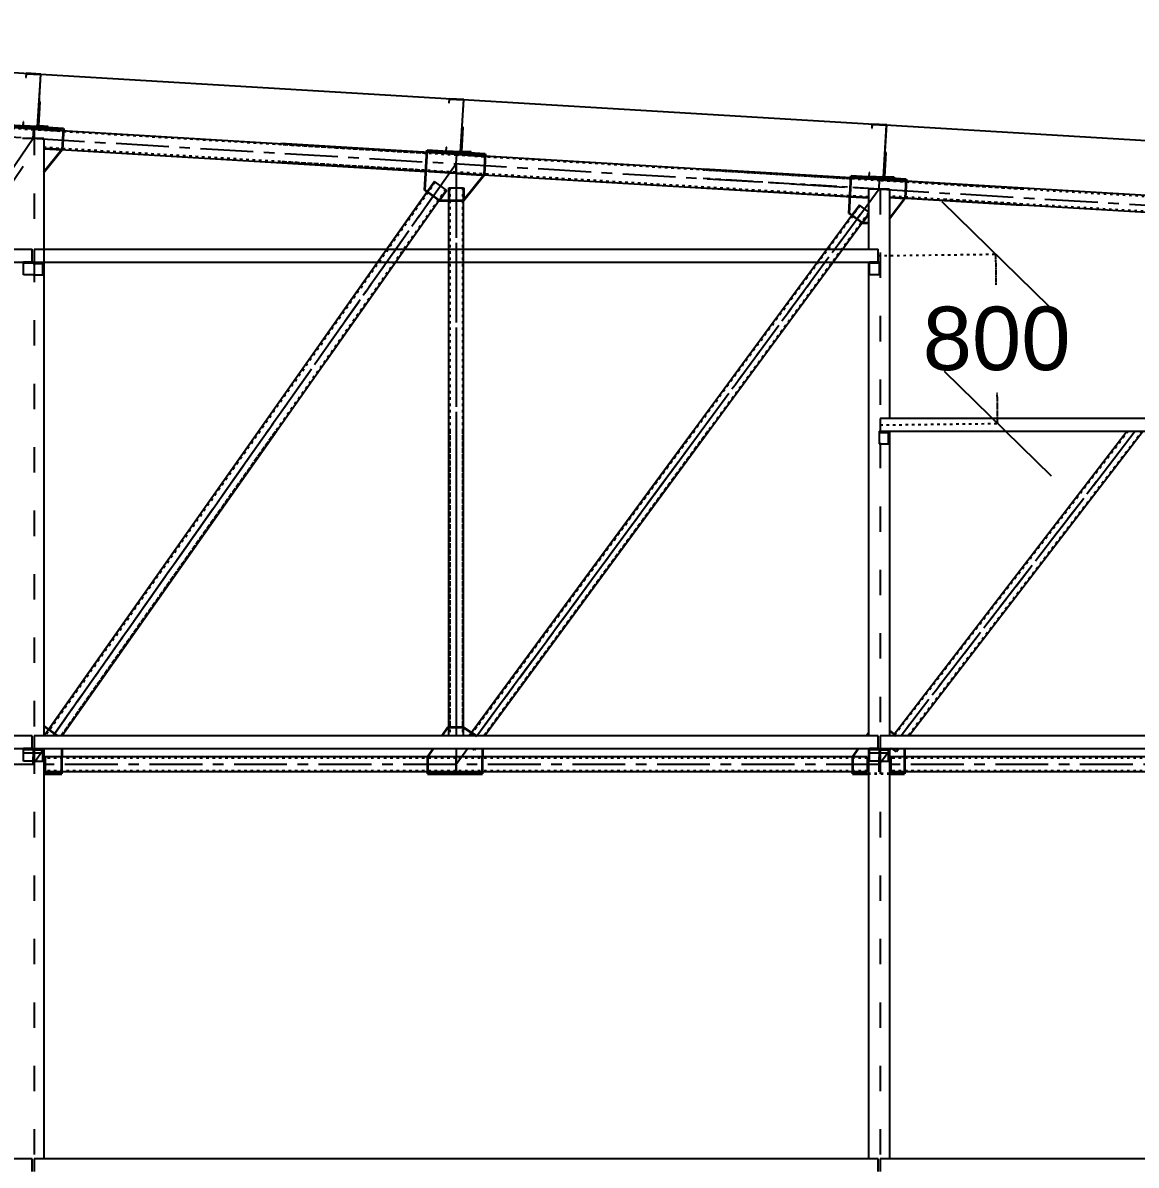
# Model space of a CAD drawing. Header units: inches. Extents: x -15 to 1885144, y -42615 to 866270.
# Drawn here: x 1683986 to 1689250, y 159173 to 164574 of the extents above; entities that cross this region are included whole.
import ezdxf

# ---------------------------------------------------------------- set-up
doc = ezdxf.new("R2010")
doc.units = ezdxf.units.IN
doc.header["$LTSCALE"] = 100
doc.header["$MEASUREMENT"] = 0
for name, pattern in [('CENTER', [2, 1.25, -0.25, 0.25, -0.25]), ('CENTERX2', [4, 2.5, -0.5, 0.5, -0.5]), ('dash line', [30, 12, -18]), ('PHANTOM2', [1.25, 0.625, -0.125, 0.125, -0.125, 0.125, -0.125])]:
    doc.linetypes.add(name, pattern=pattern)
for name, color, linetype in [('axis', 8, 'PHANTOM2'), ('corrugated sheet', 6, 'Continuous'), ('dimensions', 10, 'PHANTOM2'), ('layout', 7, 'Continuous'), ('purlins', 4, 'Continuous'), ('sections', 3, 'Continuous')]:
    doc.layers.add(name, color=color, linetype=linetype)
doc.layers.add('gusset plate', color=1, linetype='Continuous', lineweight=35)
doc.layers.add('weld', color=2, linetype='Continuous', lineweight=35)
doc.styles.get("Standard").update_dxf_attribs({"font": 'arial.ttf'})
doc.dimstyles.new('Dim_1', dxfattribs={"dimtxt": 300, "dimasz": 500, "dimexe": 0.0625, "dimexo": 0.0625, "dimgap": 100, "dimtad": 0, "dimtih": 1, "dimtoh": 1, "dimdec": 0, "dimzin": 0, "dimdsep": 46, "dimtxsty": 'Standard', "dimblk": 'OBLIQUE', "dimcen": 0.09, "dimclrd": 256, "dimclre": 256, "dimclrt": 256, "dimadec": 0, "dimazin": 0, "dimtm": 1e-09, "dimtfac": 1, "dimtdec": 0, "dimtofl": 0, "dimtmove": 0, "dimatfit": 3, "dimfxl": 1, "dimtfillclr": 256, "dimtolj": 1, "dimtzin": 0, "dimlwe": -1, "dimarcsym": 0})

# ---------------------------------------------------------------- blocks, each defined once
blk = doc.blocks.new('_Oblique')
at = {"color": 0, "linetype": 'ByBlock', "lineweight": -2}
blk.add_line((-0.5, -0.5), (0.5, 0.5), dxfattribs=at)
blk = doc.blocks.new('*D1386')
at = {"layer": 'Defpoints', "color": 0, "ltscale": 0.01, "transparency": 16777216}
for p in [(1688029.4, 163473.5), (1688585.2, 163480.4), (1688039.4, 162673.1)]:
    blk.add_point(p, dxfattribs=at)
at = {"layer": 'dimensions', "linetype": 'dash line', "ltscale": 0.01, "transparency": 16777216}
for p, q in [((1688029.4, 163473.5), (1688585.2, 163480.4)), ((1688039.4, 162673.1), (1688595.2, 162680))]:
    blk.add_line(p, q, dxfattribs=at)
at = {"layer": 'dimensions', "lineweight": -2, "ltscale": 0.01, "transparency": 16777216}
for p, q in [((1688585.2, 163480.4), (1688587, 163333.4)), ((1688595.2, 162680), (1688593.3, 162827.1))]:
    blk.add_line(p, q, dxfattribs=at)
at = {"layer": 'dimensions', "lineweight": -2, "ltscale": 0.01, "transparency": 16777216, "xscale": 500, "yscale": 500, "zscale": 500}
for p, rotation in [((1688585.2, 163480.4), 90.7163116544439), ((1688595.2, 162680), 270.7163116544439)]:
    blk.add_blockref('_Oblique', p, dxfattribs=dict(at, rotation=rotation))
at = {"layer": 'dimensions', "ltscale": 0.01, "transparency": 16777216, "insert": (1688590.2, 163080.2), "char_height": 300, "attachment_point": 5}
blk.add_mtext('\\A1;800', dxfattribs=at)

msp = doc.modelspace()

# ---------------------------------------------------------------- hatches: boundary and pattern name
at = {"layer": 'purlins', "ltscale": 10}
h = msp.add_hatch(color=256, dxfattribs=at)
h.dxf.hatch_style = 1
h.paths.add_polyline_path([(1684062.308, 164191.796), (1684067.3, 164191.497), (1684066.701, 164181.515), (1684061.71, 164181.814)])
h = msp.add_hatch(color=256, dxfattribs=at)
h.dxf.hatch_style = 1
h.paths.add_polyline_path([(1686062.308, 164071.796), (1686067.3, 164071.497), (1686066.701, 164061.515), (1686061.71, 164061.814)])
h = msp.add_hatch(color=256, dxfattribs=at)
h.dxf.hatch_style = 1
h.paths.add_polyline_path([(1688062.308, 163951.796), (1688067.3, 163951.497), (1688066.701, 163941.515), (1688061.71, 163941.814)])
at = {"layer": 'purlins', "ltscale": 0.01}
h = msp.add_hatch(color=256, dxfattribs=at)
h.dxf.hatch_style = 1
h.paths.add_polyline_path([(1684004.371, 163437.461), (1684004.371, 163443.461), (1684014.371, 163443.461), (1684014.371, 163437.461)])
h = msp.add_hatch(color=256, dxfattribs=at)
h.dxf.hatch_style = 1
h.paths.add_polyline_path([(1684004.371, 163437.461), (1684004.371, 163443.461), (1684014.371, 163443.461), (1684014.371, 163437.461)])
h = msp.add_hatch(color=256, dxfattribs=at)
h.dxf.hatch_style = 1
h.paths.add_polyline_path([(1684064.378, 163437.095), (1684064.378, 163443.095), (1684054.378, 163443.095), (1684054.378, 163437.095)])
h = msp.add_hatch(color=256, dxfattribs=at)
h.dxf.hatch_style = 1
h.paths.add_polyline_path([(1684064.378, 163437.095), (1684064.378, 163443.095), (1684054.378, 163443.095), (1684054.378, 163437.095)])
h = msp.add_hatch(color=256, dxfattribs=at)
h.dxf.hatch_style = 1
h.paths.add_polyline_path([(1688004.371, 163437.461), (1688004.371, 163443.461), (1688014.371, 163443.461), (1688014.371, 163437.461)])
h = msp.add_hatch(color=256, dxfattribs=at)
h.dxf.hatch_style = 1
h.paths.add_polyline_path([(1688064.378, 162637.095), (1688064.378, 162643.095), (1688054.378, 162643.095), (1688054.378, 162637.095)])
h = msp.add_hatch(color=256, dxfattribs=at)
h.dxf.hatch_style = 1
h.paths.add_polyline_path([(1684004.371, 161137.461), (1684004.371, 161143.461), (1684014.371, 161143.461), (1684014.371, 161137.461)])
h = msp.add_hatch(color=256, dxfattribs=at)
h.dxf.hatch_style = 1
h.paths.add_polyline_path([(1684064.378, 161137.095), (1684064.378, 161143.095), (1684054.378, 161143.095), (1684054.378, 161137.095)])
h = msp.add_hatch(color=256, dxfattribs=at)
h.dxf.hatch_style = 1
h.paths.add_polyline_path([(1688004.371, 161137.461), (1688004.371, 161143.461), (1688014.371, 161143.461), (1688014.371, 161137.461)])
h = msp.add_hatch(color=256, dxfattribs=at)
h.dxf.hatch_style = 1
h.paths.add_polyline_path([(1688064.378, 161137.095), (1688064.378, 161143.095), (1688054.378, 161143.095), (1688054.378, 161137.095)])

# ---------------------------------------------------------------- linework, layer by layer
at = {"layer": 'axis', "linetype": 'CENTERX2'}
for p, q in [((1680034.378, 164268.176), (1700034.378, 163068.176)), ((1684034.378, 164028.176), (1682134.498, 161216.353)), ((1686034.378, 163908.176), (1684136.451, 161213.119)), ((1686034.378, 163908.176), (1686034.378, 161243.299)), ((1688034.378, 163788.176), (1686133.584, 161203.095)), ((1685143.477, 162643.095), (1684129.392, 161203.095)), ((1686034.378, 162643.095), (1686034.378, 161203.095)), ((1687192.407, 162643.095), (1686132.022, 161200.971)), ((1689245.855, 162643.095), (1688138.163, 161203.095)), ((1684034.378, 161143.095), (1684034.378, 161068.176)), ((1684034.378, 161143.095), (1684034.378, 161068.176)), ((1684087.139, 161143.095), (1684034.378, 161068.176)), ((1686089.466, 161143.095), (1686034.378, 161068.176)), ((1686034.378, 161143.095), (1686034.378, 161068.176)), ((1688093.497, 161145.03), (1688034.378, 161068.176)), ((1688034.378, 161143.095), (1688034.378, 161068.176)), ((1688034.378, 161143.095), (1688034.378, 161068.176)), ((1700034.378, 161068.176), (1664039.378, 161068.176))]:
    msp.add_line(p, q, dxfattribs=at)
at = {"layer": 'axis', "linetype": 'CENTER'}
for p, q in [((1688034.378, 163788.176), (1686133.584, 161203.095)), ((1685926.215, 163754.584), (1684136.451, 161213.119)), ((1686034.378, 163734.432), (1686034.378, 161243.299)), ((1685143.477, 162643.095), (1684129.392, 161203.095)), ((1686034.378, 162643.095), (1686034.378, 161203.095)), ((1687192.407, 162643.095), (1686132.022, 161200.971)), ((1689245.855, 162643.095), (1688138.163, 161203.095)), ((1684034.378, 161143.095), (1684034.378, 161068.176)), ((1684034.378, 161143.095), (1684034.378, 161068.176)), ((1684087.139, 161143.095), (1684034.378, 161068.176)), ((1686089.466, 161143.095), (1686034.378, 161068.176)), ((1686034.378, 161143.095), (1686034.378, 161068.176)), ((1688093.497, 161145.03), (1688034.378, 161068.176)), ((1688034.378, 161143.095), (1688034.378, 161068.176)), ((1688034.378, 161143.095), (1688034.378, 161068.176))]:
    msp.add_line(p, q, dxfattribs=at)
at = {"layer": 'corrugated sheet'}
for p, q in [((1680034.378, 164573.679), (1700344.878, 163355.049)), ((1680034.411, 164574.228), (1700344.911, 163355.598))]:
    msp.add_line(p, q, dxfattribs=at)
at = {"layer": 'gusset plate'}
for p, q in [((1683897.891, 164091.464), (1684177.453, 164074.69)), ((1684177.453, 164074.69), (1684171.464, 163974.869)), ((1685886.554, 163782.514), (1685897.891, 163971.464)), ((1685897.891, 163971.464), (1686172.43, 163954.991)), ((1686172.43, 163954.991), (1686166.441, 163855.171)), ((1685891.966, 163871.639), (1685891.934, 163872.18)), ((1687892.224, 163673.296), (1687902.897, 163851.163)), ((1687902.897, 163851.163), (1688162.448, 163835.59)), ((1688162.448, 163835.59), (1688157.058, 163745.752)), ((1685954.831, 163734.432), (1685886.554, 163782.514)), ((1687953.835, 163627.994), (1687892.224, 163673.296))]:
    msp.add_line(p, q, dxfattribs=at)
at = {"layer": 'gusset plate', "linetype": 'dash line'}
for p, q in [((1684084.378, 163867.794), (1684171.432, 163974.871)), ((1686166.441, 163855.171), (1686069.378, 163734.432)), ((1685954.831, 163734.432), (1686069.378, 163734.432)), ((1688084.378, 163648.14), (1688157.058, 163745.752)), ((1687953.835, 163627.994), (1687984.378, 163627.994)), ((1684084.378, 161249.79), (1684150.684, 161203.095)), ((1686069.378, 161243.299), (1686132.022, 161200.971)), ((1688084.378, 161227.742), (1688116.419, 161203.095)), ((1684169.378, 161143.095), (1684169.378, 161103.176)), ((1686159.378, 161143.095), (1686159.378, 161103.176)), ((1688153.858, 161143.095), (1688153.858, 161023.176))]:
    msp.add_line(p, q, dxfattribs=at)
at = {"layer": 'gusset plate', "linetype": 'CENTER'}
for p, q in [((1685993.898, 161243.299), (1685966.779, 161203.095)), ((1686069.378, 161243.299), (1685993.898, 161243.299)), ((1687984.378, 161216.596), (1687975.451, 161203.095)), ((1685926.306, 161143.095), (1685899.378, 161103.176)), ((1687935.775, 161143.095), (1687909.378, 161103.176))]:
    msp.add_line(p, q, dxfattribs=at)
at = {"layer": 'gusset plate', "linetype": 'ByBlock'}
for p, q in [((1684169.378, 161023.176), (1684169.378, 161103.176)), ((1685899.378, 161103.176), (1685899.378, 161023.176)), ((1686159.378, 161023.176), (1686159.378, 161103.176)), ((1687909.378, 161103.176), (1687909.378, 161023.176)), ((1684084.378, 161023.176), (1684169.378, 161023.176)), ((1685899.378, 161023.176), (1686159.378, 161023.176)), ((1687909.378, 161023.176), (1687984.378, 161023.176)), ((1688084.378, 161023.176), (1688153.858, 161023.176))]:
    msp.add_line(p, q, dxfattribs=at)
at = {"layer": 'gusset plate', "linetype": 'dash line', "ltscale": 0.01}
msp.add_line((1688084.378, 161023.176), (1687984.378, 161023.176), dxfattribs=at)
at = {"layer": 'layout', "ltscale": 0.01}
for p, q in [((1684084.378, 164028.176), (1683984.378, 164028.176)), ((1684084.378, 164028.176), (1684084.378, 161249.79)), ((1687984.378, 163788.176), (1687984.378, 163503.095)), ((1688084.378, 163788.176), (1687984.378, 163788.176)), ((1688084.378, 163788.176), (1688084.378, 162703.095)), ((1687984.378, 163443.095), (1687984.378, 161203.095)), ((1687984.378, 163443.095), (1687984.378, 162703.095)), ((1684084.378, 162643.095), (1684084.378, 161203.095)), ((1688084.378, 162643.095), (1688084.378, 161203.095)), ((1683984.378, 161123.176), (1684084.378, 161123.176)), ((1684084.378, 161143.095), (1684084.378, 159203.095)), ((1687984.378, 161143.095), (1687984.378, 159203.095)), ((1687984.378, 161123.176), (1688084.378, 161123.176)), ((1688084.378, 161143.095), (1688084.378, 159203.095))]:
    msp.add_line(p, q, dxfattribs=at)
at = {"layer": 'layout', "linetype": 'dash line', "ltscale": 0.1}
for p, q in [((1684039.378, 164067.947), (1684039.378, 161203.095)), ((1688039.378, 163788.176), (1688039.378, 161203.095)), ((1684039.378, 161143.095), (1684039.378, 159203.095)), ((1688039.378, 161143.095), (1688039.378, 159203.095))]:
    msp.add_line(p, q, dxfattribs=at)
at = {"layer": 'purlins', "ltscale": 10}
for p, q in [((1684000.819, 164335.738), (1683999.621, 164315.773)), ((1683999.621, 164315.773), (1684001.618, 164315.654)), ((1684070.693, 164331.545), (1684000.819, 164335.738)), ((1684001.618, 164315.654), (1684002.696, 164333.621)), ((1684002.696, 164333.621), (1684068.577, 164329.668)), ((1684068.577, 164329.668), (1684053.844, 164084.11)), ((1684055.72, 164081.994), (1684070.693, 164331.545)), ((1684061.011, 164086.685), (1684067.898, 164201.479)), ((1684067.3, 164191.497), (1684062.308, 164191.796)), ((1686000.819, 164215.738), (1685999.621, 164195.773)), ((1685999.621, 164195.773), (1686001.618, 164195.654)), ((1686070.693, 164211.545), (1686000.819, 164215.738)), ((1686001.618, 164195.654), (1686002.696, 164213.621)), ((1686002.696, 164213.621), (1686068.577, 164209.668)), ((1686068.577, 164209.668), (1686053.844, 163964.11)), ((1686055.72, 163961.994), (1686070.693, 164211.545)), ((1684066.701, 164181.515), (1684061.71, 164181.814)), ((1683987.044, 164106.15), (1683985.846, 164086.186)), ((1683989.04, 164106.031), (1683987.044, 164106.15)), ((1683987.962, 164088.063), (1683989.04, 164106.031)), ((1684053.844, 164084.11), (1683987.962, 164088.063)), ((1684037.672, 164083.077), (1684055.72, 164081.994)), ((1684055.72, 164081.994), (1684105.631, 164078.999)), ((1684105.93, 164083.99), (1684061.011, 164086.685)), ((1684105.631, 164078.999), (1684105.93, 164083.99)), ((1686061.011, 163966.685), (1686067.898, 164081.479)), ((1688000.819, 164095.738), (1687999.621, 164075.773)), ((1688070.693, 164091.545), (1688000.819, 164095.738)), ((1688001.618, 164075.654), (1688002.696, 164093.621)), ((1688002.696, 164093.621), (1688068.577, 164089.668)), ((1688068.577, 164089.668), (1688053.844, 163844.11)), ((1688055.72, 163841.994), (1688070.693, 164091.545)), ((1686066.701, 164061.515), (1686061.71, 164061.814)), ((1686067.3, 164071.497), (1686062.308, 164071.796)), ((1687999.621, 164075.773), (1688001.618, 164075.654)), ((1685987.044, 163986.15), (1685985.846, 163966.186)), ((1685989.04, 163986.031), (1685987.044, 163986.15)), ((1685987.962, 163968.063), (1685989.04, 163986.031)), ((1686053.844, 163964.11), (1685987.962, 163968.063)), ((1686037.672, 163963.077), (1686055.72, 163961.994)), ((1686055.72, 163961.994), (1686105.631, 163958.999)), ((1686105.93, 163963.99), (1686061.011, 163966.685)), ((1686105.631, 163958.999), (1686105.93, 163963.99)), ((1688061.011, 163846.685), (1688067.898, 163961.479)), ((1688066.701, 163941.515), (1688061.71, 163941.814)), ((1688067.3, 163951.497), (1688062.308, 163951.796)), ((1687987.044, 163866.15), (1687985.846, 163846.186)), ((1687989.04, 163866.031), (1687987.044, 163866.15)), ((1687987.962, 163848.063), (1687989.04, 163866.031)), ((1688053.844, 163844.11), (1687987.962, 163848.063)), ((1688037.672, 163843.077), (1688055.72, 163841.994)), ((1688055.72, 163841.994), (1688105.631, 163838.999)), ((1688105.93, 163843.99), (1688061.011, 163846.685)), ((1688105.631, 163838.999), (1688105.93, 163843.99))]:
    msp.add_line(p, q, dxfattribs=at)
at = {"layer": 'purlins', "ltscale": 0.01}
for p, q in [((1684067.898, 164201.479), (1684062.907, 164201.778)), ((1683975.864, 164086.785), (1683985.846, 164086.186)), ((1684037.672, 164083.077), (1683985.846, 164086.186)), ((1686067.898, 164081.479), (1686062.907, 164081.778)), ((1684115.014, 164068.418), (1683975.265, 164076.803)), ((1684115.613, 164078.4), (1684105.631, 164078.999)), ((1684115.613, 164078.4), (1684115.014, 164068.418)), ((1685975.864, 163966.785), (1685975.265, 163956.803)), ((1686115.014, 163948.418), (1685975.265, 163956.803)), ((1685975.864, 163966.785), (1685985.846, 163966.186)), ((1686037.672, 163963.077), (1685985.846, 163966.186)), ((1686115.613, 163958.4), (1686105.631, 163958.999)), ((1686115.613, 163958.4), (1686115.014, 163948.418)), ((1688067.898, 163961.479), (1688062.907, 163961.778)), ((1687975.864, 163846.785), (1687975.265, 163836.803)), ((1688115.014, 163828.418), (1687975.265, 163836.803)), ((1687975.864, 163846.785), (1687985.846, 163846.186)), ((1688037.672, 163843.077), (1687985.846, 163846.186)), ((1688115.613, 163838.4), (1688105.631, 163838.999)), ((1688115.613, 163838.4), (1688115.014, 163828.418)), ((1684029.371, 163503.095), (1680039.378, 163503.095)), ((1684029.371, 163443.461), (1684029.371, 163503.461)), ((1684029.371, 163443.461), (1684029.371, 163503.461)), ((1688029.371, 163503.095), (1684039.378, 163503.095)), ((1684039.378, 163503.095), (1684039.378, 163443.095)), ((1684039.378, 163503.095), (1684039.378, 163443.095)), ((1688029.371, 163443.461), (1688029.371, 163503.461)), ((1680034.378, 163443.095), (1684034.378, 163443.095)), ((1683989.371, 163437.461), (1683989.371, 163443.461)), ((1684029.371, 163443.461), (1683989.371, 163443.461)), ((1683989.371, 163437.461), (1683989.371, 163443.461)), ((1684029.371, 163443.461), (1683989.371, 163443.461)), ((1684034.378, 163437.461), (1683989.371, 163437.461)), ((1683989.371, 163383.461), (1683989.371, 163437.461)), ((1684034.378, 163437.461), (1683989.371, 163437.461)), ((1683989.371, 163383.461), (1683989.371, 163437.461)), ((1684004.371, 163443.461), (1684004.371, 163437.461)), ((1684004.371, 163443.461), (1684004.371, 163437.461)), ((1684014.371, 163443.461), (1684014.371, 163437.461)), ((1684014.371, 163443.461), (1684014.371, 163437.461)), ((1684034.378, 163443.095), (1688029.378, 163443.095)), ((1684034.378, 163437.095), (1684079.378, 163437.095)), ((1684034.378, 163437.095), (1684079.378, 163437.095)), ((1684039.378, 163443.095), (1684079.378, 163443.095)), ((1684039.378, 163443.095), (1684079.378, 163443.095)), ((1684054.378, 163443.095), (1684054.378, 163437.095)), ((1684054.378, 163443.095), (1684054.378, 163437.095)), ((1684064.378, 163443.095), (1684064.378, 163437.095)), ((1684064.378, 163443.095), (1684064.378, 163437.095)), ((1684079.378, 163437.095), (1684079.378, 163443.095)), ((1684079.378, 163437.095), (1684079.378, 163443.095)), ((1684079.378, 163383.095), (1684079.378, 163437.095)), ((1684079.378, 163383.095), (1684079.378, 163437.095)), ((1687989.371, 163437.461), (1687989.371, 163443.461)), ((1688029.371, 163443.461), (1687989.371, 163443.461)), ((1688034.378, 163437.461), (1687989.371, 163437.461)), ((1687989.371, 163383.461), (1687989.371, 163437.461)), ((1688004.371, 163443.461), (1688004.371, 163437.461)), ((1688014.371, 163443.461), (1688014.371, 163437.461)), ((1688029.378, 163443.095), (1688034.378, 163443.095)), ((1688034.378, 163443.095), (1688034.378, 163383.461)), ((1684034.371, 163383.461), (1683989.371, 163383.461)), ((1684034.371, 163383.461), (1683989.371, 163383.461)), ((1684034.378, 163383.095), (1684079.378, 163383.095)), ((1684034.378, 163383.095), (1684079.378, 163383.095)), ((1688034.371, 163383.461), (1687989.371, 163383.461)), ((1692029.371, 162703.095), (1688039.378, 162703.095)), ((1688039.378, 162703.095), (1688039.378, 162643.095)), ((1688034.378, 162643.095), (1692034.378, 162643.095)), ((1688034.378, 162643.095), (1688034.378, 162583.095)), ((1688034.378, 162637.095), (1688079.378, 162637.095)), ((1688039.378, 162643.095), (1688079.378, 162643.095)), ((1688054.378, 162643.095), (1688054.378, 162637.095)), ((1688064.378, 162643.095), (1688064.378, 162637.095)), ((1688079.378, 162637.095), (1688079.378, 162643.095)), ((1688079.378, 162583.095), (1688079.378, 162637.095)), ((1688034.378, 162583.095), (1688079.378, 162583.095)), ((1684029.371, 161203.095), (1680039.378, 161203.095)), ((1684029.371, 161143.461), (1684029.371, 161203.461)), ((1688029.371, 161203.095), (1684039.378, 161203.095)), ((1684039.378, 161203.095), (1684039.378, 161143.095)), ((1688029.371, 161143.461), (1688029.371, 161203.461)), ((1692029.371, 161203.095), (1688039.378, 161203.095)), ((1688039.378, 161203.095), (1688039.378, 161143.095)), ((1680034.378, 161143.095), (1684034.378, 161143.095)), ((1683989.371, 161137.461), (1683989.371, 161143.461)), ((1684029.371, 161143.461), (1683989.371, 161143.461)), ((1684034.378, 161137.461), (1683989.371, 161137.461)), ((1683989.371, 161083.461), (1683989.371, 161137.461)), ((1684004.371, 161143.461), (1684004.371, 161137.461)), ((1684014.371, 161143.461), (1684014.371, 161137.461)), ((1684034.378, 161143.095), (1688034.378, 161143.095)), ((1684034.378, 161137.095), (1684079.378, 161137.095)), ((1684039.378, 161143.095), (1684079.378, 161143.095)), ((1684054.378, 161143.095), (1684054.378, 161137.095)), ((1684064.378, 161143.095), (1684064.378, 161137.095)), ((1684079.378, 161137.095), (1684079.378, 161143.095)), ((1684079.378, 161083.095), (1684079.378, 161137.095)), ((1687989.371, 161137.461), (1687989.371, 161143.461)), ((1688029.371, 161143.461), (1687989.371, 161143.461)), ((1688034.378, 161137.461), (1687989.371, 161137.461)), ((1687989.371, 161083.461), (1687989.371, 161137.461)), ((1688004.371, 161143.461), (1688004.371, 161137.461)), ((1688014.371, 161143.461), (1688014.371, 161137.461)), ((1688034.378, 161143.095), (1692034.378, 161143.095)), ((1688034.378, 161137.095), (1688079.378, 161137.095)), ((1688039.378, 161143.095), (1688079.378, 161143.095)), ((1688054.378, 161143.095), (1688054.378, 161137.095)), ((1688064.378, 161143.095), (1688064.378, 161137.095)), ((1688079.378, 161137.095), (1688079.378, 161143.095)), ((1688079.378, 161083.095), (1688079.378, 161137.095)), ((1684034.371, 161083.461), (1683989.371, 161083.461)), ((1684034.378, 161083.095), (1684079.378, 161083.095)), ((1688034.371, 161083.461), (1687989.371, 161083.461)), ((1688034.378, 161083.095), (1688079.378, 161083.095)), ((1684029.371, 159203.095), (1680039.378, 159203.095)), ((1684029.371, 159143.461), (1684029.371, 159203.461)), ((1688029.371, 159203.095), (1684039.378, 159203.095)), ((1684039.378, 159203.095), (1684039.378, 159143.095)), ((1688029.371, 159143.461), (1688029.371, 159203.461)), ((1692029.371, 159203.095), (1688039.378, 159203.095)), ((1688039.378, 159203.095), (1688039.378, 159143.095))]:
    msp.add_line(p, q, dxfattribs=at)
at = {"layer": 'sections', "linetype": 'dash line', "ltscale": 0.01}
for p, q in [((1684036.774, 164068.104), (1682036.774, 164188.108)), ((1685896.994, 163956.515), (1684036.774, 164068.104)), ((1685892.203, 163876.659), (1684084.378, 163985.104)), ((1686036.774, 163948.104), (1685204.851, 163998.021)), ((1687902, 163836.215), (1686036.774, 163948.104)), ((1686031.852, 163868.255), (1685199.93, 163918.172)), ((1687984.378, 163751.13), (1686031.982, 163868.247)), ((1688036.774, 163828.104), (1687204.851, 163878.021)), ((1685936.234, 163820.914), (1685367.012, 163012.619)), ((1688713.969, 163787.481), (1688036.774, 163828.104)), ((1685901.687, 163771.858), (1684111.923, 161230.392)), ((1685985.29, 163786.367), (1685416.069, 162978.073)), ((1686004.378, 163794.432), (1686004.378, 161243.299)), ((1686064.378, 163794.432), (1686064.378, 161243.299)), ((1687984.378, 163751.104), (1687199.93, 163798.172)), ((1690036.774, 163708.104), (1688332.865, 163810.342)), ((1685950.743, 163737.311), (1684166.085, 161203.095)), ((1687944.262, 163709.507), (1686110.462, 161215.539)), ((1688709.777, 163717.607), (1688084.378, 163755.122)), ((1690032.152, 163638.255), (1688342.268, 163739.652)), ((1687984.378, 163676.301), (1686165.845, 161203.095)), ((1685106.784, 162643.095), (1684092.7, 161203.095)), ((1685180.169, 162643.095), (1684166.085, 161203.095)), ((1686004.378, 162643.095), (1686004.378, 161203.095)), ((1686064.378, 162643.095), (1686064.378, 161203.095)), ((1687160.135, 162643.095), (1686101.312, 161203.095)), ((1687224.668, 162643.095), (1686165.845, 161203.095)), ((1689213.053, 162643.095), (1688105.36, 161203.095)), ((1689278.646, 162643.095), (1688170.954, 161203.095)), ((1686121.727, 161143.095), (1686118.032, 161138.07)), ((1688124.8, 161143.095), (1688114.098, 161129.183)), ((1686034.378, 161098.176), (1684091.061, 161098.176)), ((1687978.631, 161098.176), (1686034.378, 161098.176)), ((1690028.788, 161098.176), (1688089.48, 161098.176)), ((1686034.378, 161038.176), (1684091.061, 161038.176)), ((1687978.631, 161038.176), (1686034.378, 161038.176)), ((1690028.788, 161038.176), (1688089.48, 161038.176))]:
    msp.add_line(p, q, dxfattribs=at)
at = {"layer": 'sections'}
for p, q in [((1684037.073, 164073.095), (1682176.854, 164184.708)), ((1684037.073, 164073.095), (1685897.292, 163961.482)), ((1684084.378, 163980.095), (1685891.902, 163871.643)), ((1686037.073, 163953.095), (1685205.013, 164003.018)), ((1686037.073, 163953.095), (1687902.298, 163841.181)), ((1683986.942, 163895.454), (1683438.316, 163083.488)), ((1686031.683, 163863.256), (1685199.622, 163913.18)), ((1688037.073, 163833.095), (1687205.013, 163883.018)), ((1685927.152, 163816.701), (1685362.924, 163015.498)), ((1685989.378, 163783.488), (1685932.146, 163823.793)), ((1686031.683, 163863.256), (1687984.378, 163746.095)), ((1688037.073, 163833.095), (1688713.969, 163792.481)), ((1690037.073, 163713.095), (1688161.849, 163825.608)), ((1685897.599, 163774.736), (1684107.835, 161233.271)), ((1685984.384, 163776.397), (1685420.157, 162975.194)), ((1685999.378, 162971.803), (1685999.378, 163794.432)), ((1685999.378, 163794.432), (1686069.378, 163794.432)), ((1686069.378, 162971.803), (1686069.378, 163794.432)), ((1687984.378, 163746.095), (1687199.622, 163793.18)), ((1685954.831, 163734.432), (1684172.2, 161203.095)), ((1685999.378, 161243.299), (1685999.378, 163734.432)), ((1686069.378, 161243.299), (1686069.378, 163734.432)), ((1687941.039, 163711.877), (1687348.824, 162906.465)), ((1687984.378, 163680.01), (1687941.039, 163711.877)), ((1688084.378, 163750.113), (1688709.178, 163712.625)), ((1690031.982, 163633.256), (1688157.058, 163745.752)), ((1687905.496, 163663.538), (1686107.145, 161217.781)), ((1687984.378, 163669.533), (1686170.821, 161203.095)), ((1687977.669, 163660.409), (1687397.163, 162870.921)), ((1685100.669, 162643.095), (1684086.584, 161203.095)), ((1685186.285, 162643.095), (1684172.2, 161203.095)), ((1685999.378, 161203.095), (1685999.378, 162643.095)), ((1686069.378, 161203.095), (1686069.378, 162643.095)), ((1687155.171, 162643.095), (1686096.347, 161203.095)), ((1687229.644, 162643.095), (1686170.821, 161203.095)), ((1689208.006, 162643.095), (1688100.314, 161203.095)), ((1689283.704, 162643.095), (1688176.012, 161203.095)), ((1686126.703, 161143.095), (1686121.356, 161135.823)), ((1688129.858, 161143.095), (1688117.275, 161126.738)), ((1685899.378, 161103.176), (1684091.061, 161103.176)), ((1686034.378, 161103.176), (1685529.588, 161103.176)), ((1687909.378, 161103.176), (1686034.378, 161103.176)), ((1687978.631, 161103.176), (1687529.588, 161103.176)), ((1688626.411, 161103.176), (1688089.48, 161103.176)), ((1690028.788, 161103.176), (1688153.858, 161103.176)), ((1685899.378, 161033.176), (1684091.061, 161033.176)), ((1686034.378, 161033.176), (1685529.588, 161033.176)), ((1687909.378, 161033.176), (1686034.378, 161033.176)), ((1687978.631, 161033.176), (1687529.588, 161033.176)), ((1688626.411, 161033.176), (1688089.48, 161033.176)), ((1690028.788, 161033.176), (1688153.858, 161033.176))]:
    msp.add_line(p, q, dxfattribs=at)
at = {"layer": 'sections', "linetype": 'CENTER'}
for p, q in [((1684034.378, 164028.176), (1684037.073, 164073.095)), ((1686034.378, 163908.176), (1686037.073, 163953.095)), ((1686034.378, 163908.176), (1686031.683, 163863.256)), ((1688034.378, 163788.176), (1687202.317, 163838.099)), ((1688034.378, 163788.176), (1688037.073, 163833.095)), ((1686069.378, 161251.422), (1686069.378, 161261.422))]:
    msp.add_line(p, q, dxfattribs=at)
at = {"layer": 'sections', "linetype": 'dash line'}
for p, q in [((1688034.378, 163788.176), (1688037.073, 163833.095)), ((1686121.356, 161135.823), (1686110.594, 161143.095))]:
    msp.add_line(p, q, dxfattribs=at)
at = {"layer": 'sections', "linetype": 'ByBlock'}
for p, q in [((1688117.275, 161126.738), (1688093.497, 161145.03)), ((1684034.378, 161103.176), (1684034.378, 161068.176)), ((1684034.378, 161068.176), (1684034.378, 161103.176)), ((1686034.378, 161103.176), (1686034.378, 161033.176)), ((1686034.378, 161033.176), (1686034.378, 161103.176)), ((1688034.378, 161103.176), (1688034.378, 161033.176)), ((1688034.378, 161033.176), (1688034.378, 161103.176))]:
    msp.add_line(p, q, dxfattribs=at)
at = {"layer": 'sections', "ltscale": 0.01}
for p, q in [((1684091.061, 161103.176), (1684091.061, 161033.176)), ((1687978.631, 161103.176), (1687978.631, 161033.176)), ((1688089.48, 161103.176), (1688089.48, 161033.176))]:
    msp.add_line(p, q, dxfattribs=at)
at = {"layer": 'weld', "linetype": 'CENTER'}
for p, q in [((1684037.073, 164073.095), (1683897.325, 164081.48)), ((1684037.073, 164073.095), (1684176.822, 164064.71)), ((1684084.378, 163980.095), (1684171.432, 163974.871)), ((1686037.073, 163953.095), (1685897.325, 163961.48)), ((1686037.073, 163953.095), (1686171.831, 163945.009)), ((1686031.683, 163863.256), (1685891.934, 163871.641)), ((1685932.146, 163823.793), (1685897.599, 163774.736)), ((1686031.683, 163863.256), (1686166.441, 163855.171)), ((1688037.073, 163833.095), (1687902.316, 163841.18)), ((1688037.073, 163833.095), (1688161.849, 163825.608)), ((1685989.378, 163783.488), (1685954.831, 163734.432)), ((1685999.378, 163794.432), (1685999.378, 163734.432)), ((1686069.378, 163794.432), (1686069.378, 163734.432)), ((1687984.378, 163746.095), (1687896.907, 163751.343)), ((1687941.039, 163711.877), (1687905.496, 163663.538)), ((1688084.378, 163750.113), (1688157.058, 163745.752)), ((1687984.378, 163669.533), (1687953.835, 163627.994))]:
    msp.add_line(p, q, dxfattribs=at)

# ---------------------------------------------------------------- dimensions: what is measured, and where the dimension line sits
at = {"layer": 'dimensions', "ltscale": 0.01}
dim = msp.add_aligned_dim(p1=(1688039.378, 162673.095), p2=(1688029.371, 163473.461), distance=-555.843, dimstyle='Dim_1', dxfattribs=at)
dim.commit()
dim.dimension.update_dxf_attribs({"geometry": '*D1386', "text_midpoint": (1688590.174, 163080.227)})

doc.saveas('drawing.dxf')
